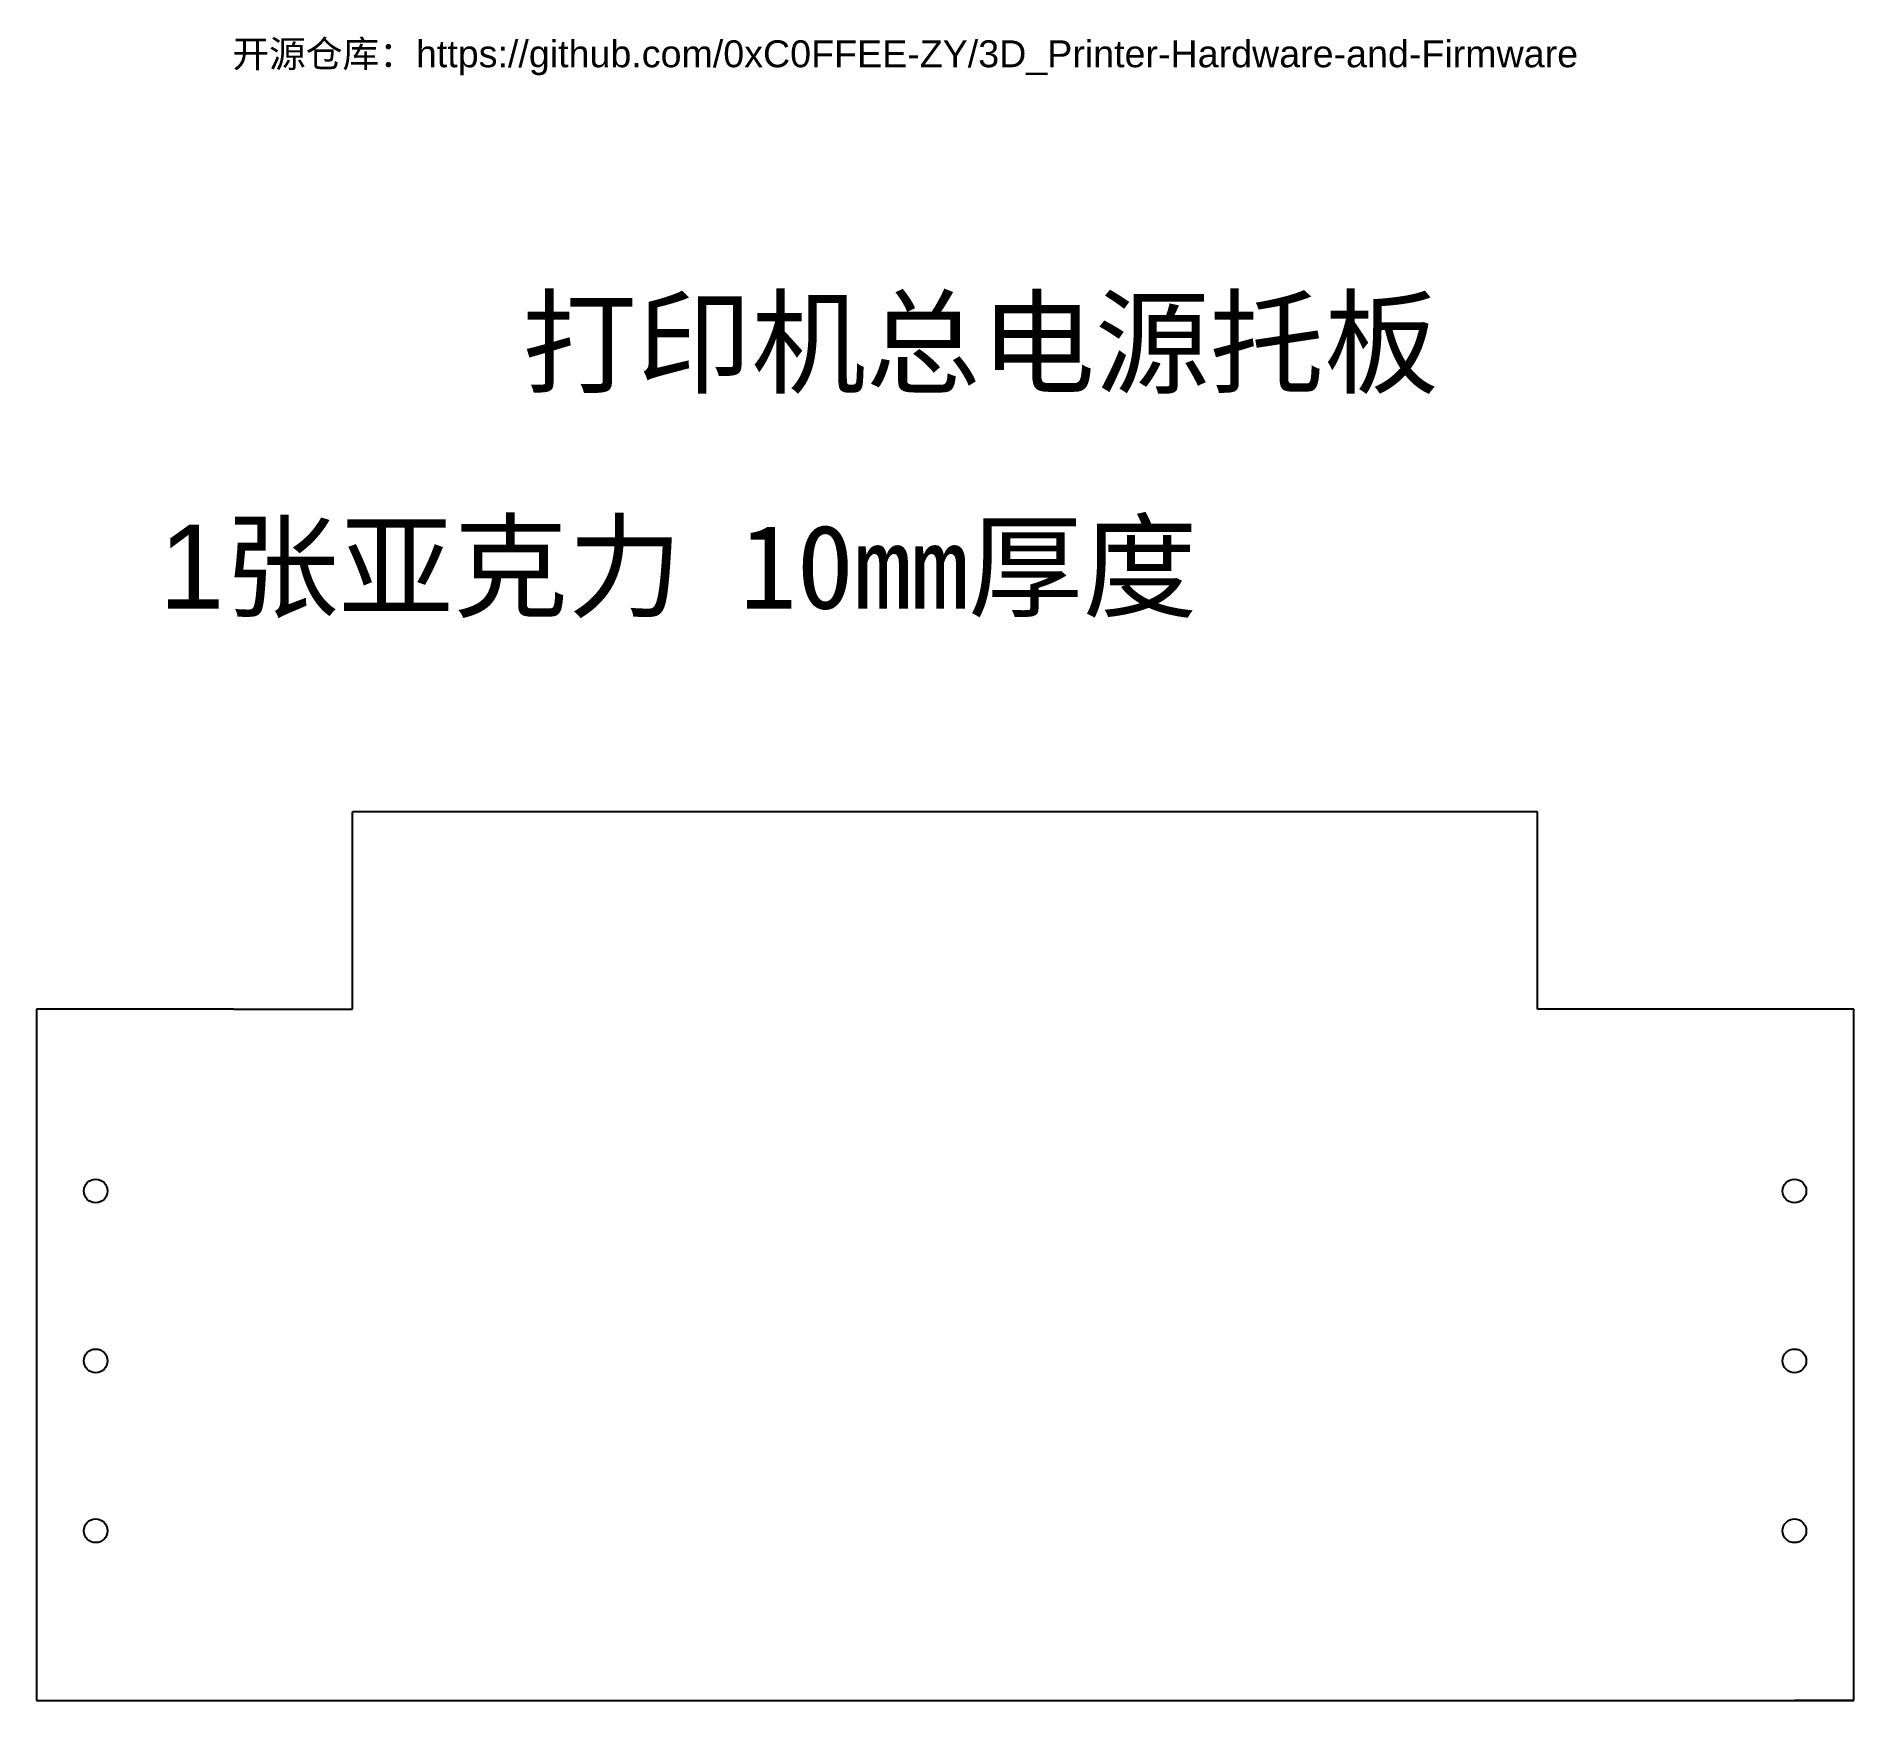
# Model space of a CAD drawing. Header units: millimetres. Extents: x 1877 to 2337, y 1842 to 2264.
import ezdxf

# ---------------------------------------------------------------- set-up
doc = ezdxf.new("R2010")
doc.units = ezdxf.units.MM
doc.styles.get("Standard").update_dxf_attribs({"font": 'arial.ttf'})

msp = doc.modelspace()

# ---------------------------------------------------------------- linework, layer by layer
for p, q in [((2257.01, 2067.47), (1957.01, 2067.47)), ((1957.01, 2017.47), (1957.01, 2067.47)), ((2257.01, 2017.47), (2257.01, 2067.47)), ((1927.01, 2017.47), (1877.01, 2017.47)), ((1877.01, 2017.47), (1877.01, 1842.47)), ((1927.01, 2017.47), (1957.01, 2017.47)), ((2287.01, 2017.47), (2257.01, 2017.47)), ((2337.01, 2017.47), (2287.01, 2017.47)), ((2337.01, 1842.47), (2337.01, 2017.47)), ((1877.01, 1842.47), (2337.01, 1842.47)), ((1877.01, 1842.47), (1892.01, 1842.47)), ((2337.01, 1842.47), (2322.01, 1842.47))]:
    msp.add_line(p, q)
for centre in [(1892.01, 1971.47), (2322.01, 1971.47), (1892.01, 1928.47), (2322.01, 1928.47), (1892.01, 1885.47), (2322.01, 1885.47)]:
    msp.add_circle(centre, 3)

# ---------------------------------------------------------------- texts
at = {"attachment_point": 1}
for s, width, gutter_width, insert, char_height in [('{\\fSimSun|b0|i0|c134|p2;开源仓库：}https://github.com/0xC0FFEE-ZY/3D_Printer-Hardware-and-Firmware', 340.6816, 34.08, (1926.61, 2262.71), 6.8157), (' 1{\\fSimSun|b0|i0|c134|p2;张亚克力 10mm厚度}', 341.333, 106.29, (1899.81, 2140.13), 21.2573)]:
    msp.add_mtext_dynamic_manual_height_columns(s, width=width, gutter_width=gutter_width, heights=[0], dxfattribs=dict(at, insert=insert, char_height=char_height))
at = {"insert": (2000.01, 2196.82), "char_height": 21.2573, "width": 358.8361, "attachment_point": 1}
msp.add_mtext('{\\fSimSun|b0|i0|c134|p2;打印机总电源托板}', dxfattribs=at)

doc.saveas('drawing.dxf')
